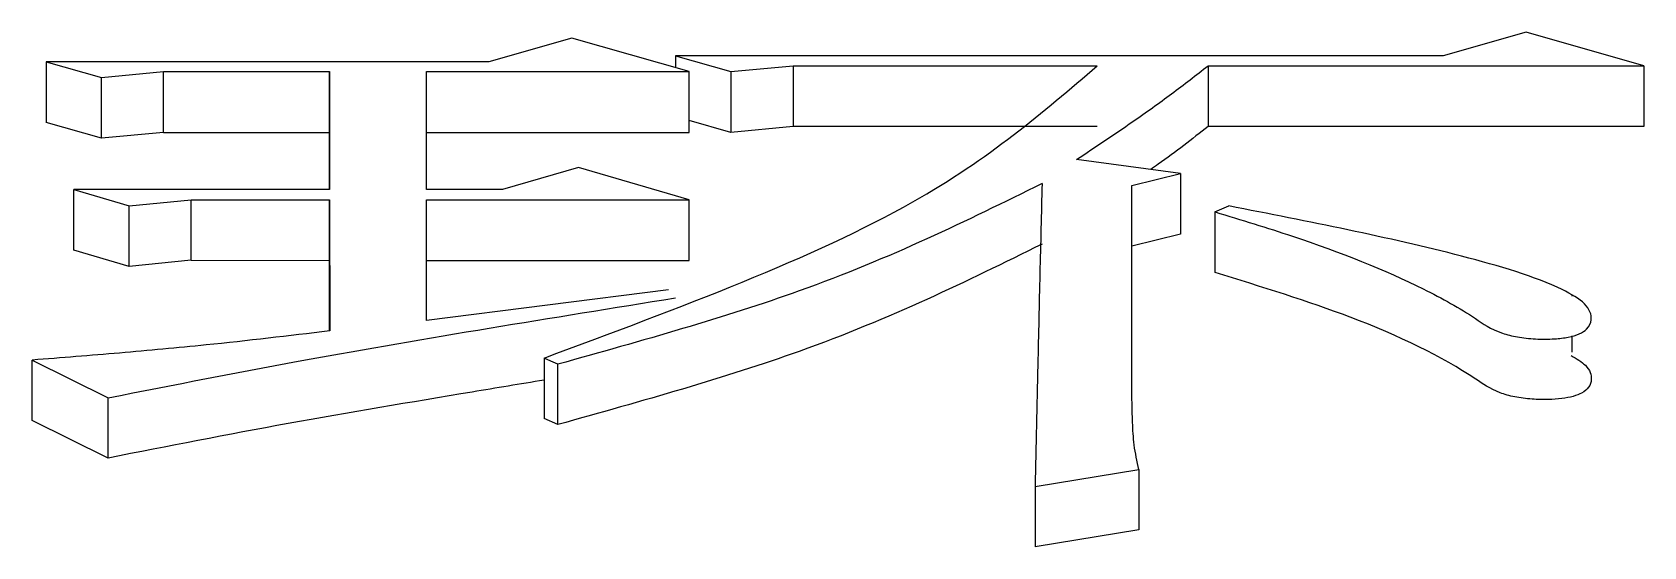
# Model space of a CAD drawing. Header units: millimetres. Extents: x 6533 to 7793, y 6972 to 7863.
# Drawn here: x 6870.886 to 6873.406, y 7321.974 to 7322.778 of the extents above; entities that cross this region are included whole.
import ezdxf

# ---------------------------------------------------------------- set-up
doc = ezdxf.new("R2010")
doc.units = ezdxf.units.MM

msp = doc.modelspace()

# ---------------------------------------------------------------- linework, layer by layer
at = {"color": 7, "linetype": 'Continuous', "lineweight": 25}
for p, q in [((6871.7296, 7322.7688), (6871.5998, 7322.7319)), ((6871.9135, 7322.7165), (6871.7296, 7322.7688)), ((6873.2224, 7322.778), (6873.0926, 7322.7411)), ((6873.4063, 7322.7257), (6873.2224, 7322.778)), ((6871.8919, 7322.7411), (6871.9784, 7322.7165)), ((6873.0926, 7322.7411), (6871.8919, 7322.7411)), ((6871.8919, 7322.7411), (6871.8919, 7322.7226)), ((6870.9075, 7322.7319), (6870.9941, 7322.7072)), ((6871.5998, 7322.7319), (6870.9075, 7322.7319)), ((6871.0914, 7322.7165), (6871.351, 7322.7165)), ((6871.351, 7322.7165), (6871.351, 7322.5321)), ((6871.5025, 7322.7165), (6871.9135, 7322.7165)), ((6871.5025, 7322.5321), (6871.5025, 7322.7165)), ((6871.9784, 7322.7165), (6872.0758, 7322.7257)), ((6872.0758, 7322.7257), (6872.5517, 7322.7257)), ((6872.7248, 7322.7257), (6873.4063, 7322.7257)), ((6870.9941, 7322.6123), (6870.9941, 7322.7072)), ((6871.9784, 7322.6216), (6871.9135, 7322.6401)), ((6870.9941, 7322.6123), (6870.9075, 7322.637)), ((6871.0914, 7322.6216), (6870.9941, 7322.6123)), ((6871.0914, 7322.6216), (6871.351, 7322.6216)), ((6871.351, 7322.5321), (6871.351, 7322.6216)), ((6871.5025, 7322.6216), (6871.9135, 7322.6216)), ((6872.0758, 7322.6308), (6871.9784, 7322.6216)), ((6872.5517, 7322.6308), (6872.0758, 7322.6308)), ((6873.4063, 7322.6308), (6872.7248, 7322.6308)), ((6871.7405, 7322.5668), (6871.6215, 7322.5321)), ((6871.9135, 7322.5163), (6871.7405, 7322.5668)), ((6872.6816, 7322.5573), (6872.5193, 7322.5793)), ((6872.6059, 7322.5384), (6872.6816, 7322.5573)), ((6872.6059, 7322.2037), (6872.6059, 7322.5384)), ((6870.9508, 7322.5321), (6871.0373, 7322.5068)), ((6871.351, 7322.5321), (6870.9508, 7322.5321)), ((6870.9508, 7322.4374), (6870.9508, 7322.5321)), ((6871.1347, 7322.5163), (6871.351, 7322.5163)), ((6871.351, 7322.5163), (6871.3511, 7322.3113)), ((6871.6215, 7322.5321), (6871.5025, 7322.5321)), ((6871.5025, 7322.5163), (6871.9135, 7322.5163)), ((6871.5025, 7322.3275), (6871.5025, 7322.5163)), ((6871.0373, 7322.4122), (6871.0373, 7322.5068)), ((6872.7358, 7322.4027), (6872.7358, 7322.4973)), ((6872.6816, 7322.4626), (6872.6059, 7322.4437)), ((6871.0373, 7322.4122), (6870.9508, 7322.4374)), ((6871.1347, 7322.4217), (6871.0373, 7322.4122)), ((6871.1347, 7322.4217), (6871.351, 7322.4216)), ((6871.351, 7322.3113), (6871.351, 7322.4216)), ((6871.5025, 7322.4216), (6871.9135, 7322.4216)), ((6871.8811, 7322.3758), (6871.5025, 7322.3275)), ((6873.2945, 7322.3658), (6873.2945, 7322.3683)), ((6873.2945, 7322.2784), (6873.2945, 7322.3036)), ((6870.8859, 7322.2658), (6871.0049, 7322.2069)), ((6871.6864, 7322.269), (6871.6864, 7322.1747)), ((6871.708, 7322.165), (6871.708, 7322.2593)), ((6871.0049, 7322.1127), (6870.8859, 7322.1715)), ((6871.708, 7322.165), (6871.6864, 7322.1747)), ((6872.4544, 7322.0682), (6872.6167, 7322.0948)), ((6872.6167, 7322.0948), (6872.6167, 7322.0007)), ((6872.6167, 7322.0007), (6872.4544, 7321.9742))]:
    msp.add_line(p, q, dxfattribs=at)
at = {"color": 7, "linetype": 'Continuous', "lineweight": 25, "flags": 128}
for points in [[(6870.9075, 7322.7319), (6870.9075, 7322.6788), (6870.9075, 7322.637)], [(6870.9941, 7322.7072), (6871.0427, 7322.7118), (6871.0914, 7322.7165)], [(6871.0914, 7322.6216), (6871.0914, 7322.6747), (6871.0914, 7322.7165)], [(6871.351, 7322.6216), (6871.351, 7322.6747), (6871.351, 7322.7165)], [(6871.9135, 7322.6216), (6871.9135, 7322.6747), (6871.9135, 7322.7165)], [(6871.9784, 7322.7165), (6871.9784, 7322.6633), (6871.9784, 7322.6216)], [(6872.0758, 7322.7257), (6872.0758, 7322.6726), (6872.0758, 7322.6308)], [(6872.7248, 7322.7257), (6872.7248, 7322.6726), (6872.7248, 7322.6308)], [(6873.4063, 7322.7257), (6873.4063, 7322.6726), (6873.4063, 7322.6308)], [(6872.6816, 7322.5573), (6872.6816, 7322.5043), (6872.6816, 7322.4626)], [(6871.0373, 7322.5068), (6871.086, 7322.5115), (6871.1347, 7322.5163)], [(6871.1347, 7322.4217), (6871.1347, 7322.4746), (6871.1347, 7322.5163)], [(6871.351, 7322.4216), (6871.351, 7322.4746), (6871.351, 7322.5163)], [(6871.9135, 7322.4216), (6871.9135, 7322.4746), (6871.9135, 7322.5163)], [(6872.7357, 7322.4973), (6872.7465, 7322.502), (6872.7572, 7322.5067)], [(6870.8859, 7322.1715), (6870.8859, 7322.2243), (6870.8859, 7322.2658)], [(6871.708, 7322.2593), (6871.6972, 7322.2642), (6871.6864, 7322.269)], [(6871.0049, 7322.1127), (6871.0049, 7322.1655), (6871.0049, 7322.2069)], [(6872.4544, 7322.0682), (6872.4544, 7322.0155), (6872.4544, 7321.9742)]]:
    msp.add_lwpolyline(points, dxfattribs=at)
at = {"color": 7, "linetype": 'Continuous', "lineweight": 25}
for points, knots in [([(6871.6864, 7322.269), (6871.8978, 7322.3474), (6872.2722, 7322.4861), (6872.4669, 7322.653), (6872.5517, 7322.7257)], [0, 0, 0, 0, 0.564597, 1, 1, 1, 1]), ([(6872.5193, 7322.5793), (6872.5489, 7322.599), (6872.6002, 7322.6331), (6872.6687, 7322.6819), (6872.7061, 7322.7111), (6872.7248, 7322.7257)], [0, 0, 0, 0, 0.405671, 0.702716, 1, 1, 1, 1]), ([(6872.7248, 7322.6308), (6872.6998, 7322.611), (6872.6713, 7322.5885), (6872.6392, 7322.5663), (6872.6353, 7322.5636)], [0, 0, 0, 0, 0.878828, 1, 1, 1, 1]), ([(6872.4652, 7322.5416), (6872.3471, 7322.4834), (6872.1345, 7322.3786), (6871.8392, 7322.296), (6871.708, 7322.2593)], [0, 0, 0, 0, 0.555449, 1, 1, 1, 1]), ([(6872.4652, 7322.5416), (6872.4641, 7322.4948), (6872.4618, 7322.4013), (6872.4582, 7322.2439), (6872.4558, 7322.1317), (6872.4544, 7322.0682)], [0, 0, 0, 0, 0.302887, 0.6057739, 1, 1, 1, 1]), ([(6872.7358, 7322.4973), (6872.7767, 7322.4849), (6872.8967, 7322.4486), (6873.0363, 7322.3927), (6873.1325, 7322.3394), (6873.1705, 7322.3112), (6873.208, 7322.3014), (6873.2368, 7322.2983), (6873.2648, 7322.2984), (6873.2889, 7322.3013), (6873.307, 7322.3066), (6873.3205, 7322.316), (6873.327, 7322.3321), (6873.3182, 7322.3541), (6873.2559, 7322.3907), (6873.1255, 7322.4291), (6872.9446, 7322.47), (6872.8198, 7322.4944), (6872.7572, 7322.5067)], [0, 0, 0, 0, 0.09565, 0.280799, 0.373249, 0.419668, 0.436467, 0.453304, 0.47047, 0.483393, 0.49639, 0.510846, 0.535906, 0.579813, 0.622973, 0.75077, 0.875029, 1, 1, 1, 1]), ([(6872.4652, 7322.4469), (6872.3471, 7322.3888), (6872.1345, 7322.2842), (6871.8392, 7322.2017), (6871.708, 7322.165)], [0, 0, 0, 0, 0.555388, 1, 1, 1, 1]), ([(6873.2928, 7322.273), (6873.3011, 7322.268), (6873.3205, 7322.2563), (6873.3261, 7322.2387), (6873.3218, 7322.2239), (6873.3119, 7322.2149), (6873.2966, 7322.2088), (6873.2781, 7322.2054), (6873.2559, 7322.2038), (6873.2303, 7322.2044), (6873.2035, 7322.2078), (6873.1694, 7322.2179), (6873.1048, 7322.2646), (6872.9674, 7322.3311), (6872.8088, 7322.3801), (6872.7358, 7322.4027)], [0, 0, 0, 0, 0.048513, 0.11345, 0.147307, 0.174961, 0.194229, 0.213507, 0.233486, 0.257361, 0.284944, 0.31306, 0.38355, 0.716362, 1, 1, 1, 1]), ([(6871.0049, 7322.2069), (6871.1071, 7322.227), (6871.3024, 7322.2655), (6871.6004, 7322.3161), (6871.7947, 7322.3473), (6871.8919, 7322.363)], [0, 0, 0, 0, 0.354088, 0.676937, 1, 1, 1, 1]), ([(6871.3511, 7322.3113), (6871.2869, 7322.3037), (6871.1787, 7322.2908), (6871.0227, 7322.2766), (6870.9315, 7322.2694), (6870.8859, 7322.2658)], [0, 0, 0, 0, 0.420752, 0.710172, 1, 1, 1, 1]), ([(6871.6864, 7322.2345), (6871.649, 7322.2283), (6871.5151, 7322.2061), (6871.2844, 7322.1677), (6871.0981, 7322.1311), (6871.0049, 7322.1127)], [0, 0, 0, 0, 0.162237, 0.580835, 1, 1, 1, 1]), ([(6872.6167, 7322.0948), (6872.6139, 7322.1076), (6872.6085, 7322.1322), (6872.6067, 7322.1685), (6872.6061, 7322.192), (6872.6059, 7322.2037)], [0, 0, 0, 0, 0.352316, 0.676098, 1, 1, 1, 1])]:
    msp.add_open_spline(points, degree=3, knots=knots, dxfattribs=at)

doc.saveas('drawing.dxf')
